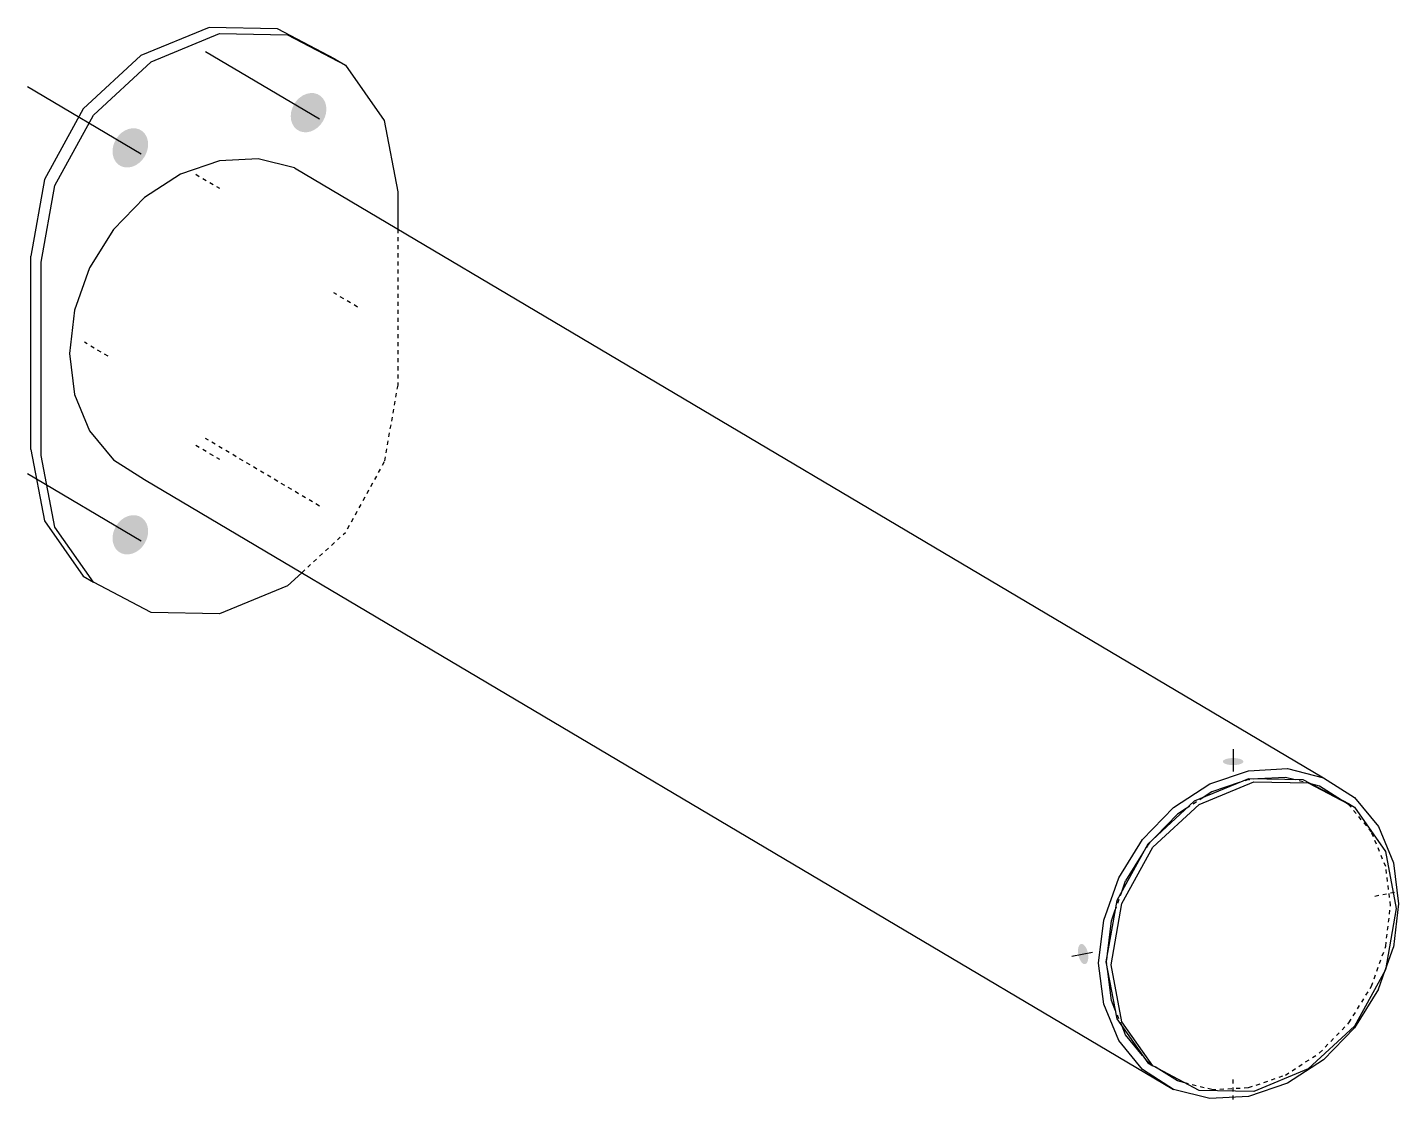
# Model space of a CAD drawing. Header units: millimetres. Extents: x -29 to 19532, y 3 to 527.
# Drawn here: x 18866 to 19532, y 7 to 527 of the extents above; entities that cross this region are included whole.
import ezdxf

# ---------------------------------------------------------------- set-up
doc = ezdxf.new("R2010")
doc.units = ezdxf.units.MM
doc.linetypes.add('DXK_LINE_DOT2', pattern=[3.9198, 1.9599, -1.9599])
doc.layers.add('STÅL', color=7, linetype='Continuous')

msp = doc.modelspace()

# ---------------------------------------------------------------- hatches: boundary and pattern name
at = {"layer": 'STÅL', "linetype": 'Continuous'}
for points in [[(18995.44, 490.17), (18996.65, 491.87), (18998.12, 493.31), (18999.77, 494.44), (19001.55, 495.19), (19003.36, 495.55), (19005.13, 495.49), (19006.78, 495.01), (19008.24, 494.15), (19009.45, 492.92), (19010.36, 491.4), (19010.92, 489.64), (19011.1, 487.72), (19010.91, 485.73), (19010.35, 483.75), (19009.45, 481.88), (19008.23, 480.18), (19006.77, 478.73), (19005.11, 477.61), (19003.34, 476.85), (19001.53, 476.5), (18999.76, 476.56), (18998.11, 477.03), (18996.64, 477.9), (18995.43, 479.12), (18994.53, 480.65), (18993.97, 482.4), (18993.78, 484.32), (18993.97, 486.31), (18994.54, 488.29)], [(18908.84, 473.07), (18910.05, 474.77), (18911.52, 476.21), (18913.17, 477.33), (18914.94, 478.09), (18916.75, 478.45), (18918.52, 478.39), (18920.18, 477.91), (18921.64, 477.05), (18922.85, 475.82), (18923.76, 474.3), (18924.31, 472.54), (18924.5, 470.62), (18924.31, 468.63), (18923.75, 466.65), (18922.84, 464.77), (18921.63, 463.08), (18920.16, 461.63), (18918.51, 460.51), (18916.74, 459.75), (18914.93, 459.4), (18913.16, 459.46), (18911.5, 459.93), (18910.04, 460.8), (18908.83, 462.02), (18907.93, 463.55), (18907.37, 465.3), (18907.18, 467.22), (18907.37, 469.21), (18907.93, 471.19)], [(18908.84, 285.13), (18910.05, 286.83), (18911.52, 288.27), (18913.17, 289.4), (18914.94, 290.15), (18916.75, 290.51), (18918.52, 290.45), (18920.18, 289.97), (18921.64, 289.11), (18922.85, 287.88), (18923.76, 286.36), (18924.31, 284.6), (18924.5, 282.69), (18924.31, 280.69), (18923.75, 278.72), (18922.84, 276.84), (18921.63, 275.14), (18920.16, 273.7), (18918.51, 272.57), (18916.74, 271.81), (18914.93, 271.46), (18913.16, 271.52), (18911.5, 271.99), (18910.04, 272.86), (18908.83, 274.08), (18907.93, 275.61), (18907.37, 277.37), (18907.18, 279.28), (18907.37, 281.27), (18907.93, 283.25)], [(19451.64, 169.11), (19450.6, 169.15), (19449.61, 169.26), (19448.7, 169.44), (19447.92, 169.68), (19447.31, 169.97), (19446.88, 170.29), (19446.67, 170.64), (19446.67, 171), (19446.88, 171.35), (19447.31, 171.68), (19447.92, 171.97), (19448.7, 172.21), (19449.61, 172.38), (19450.6, 172.5), (19451.64, 172.53), (19452.68, 172.5), (19453.67, 172.38), (19454.58, 172.21), (19455.35, 171.97), (19455.97, 171.68), (19456.39, 171.35), (19456.61, 171), (19456.61, 170.64), (19456.39, 170.29), (19455.97, 169.97), (19455.35, 169.68), (19454.58, 169.44), (19453.67, 169.26), (19452.68, 169.15)], [(19381.07, 77.81), (19381.22, 76.78), (19381.27, 75.78), (19381.2, 74.84), (19381.03, 74.02), (19380.76, 73.34), (19380.4, 72.83), (19379.97, 72.53), (19379.49, 72.43), (19378.98, 72.55), (19378.45, 72.88), (19377.94, 73.41), (19377.47, 74.11), (19377.05, 74.95), (19376.71, 75.89), (19376.46, 76.9), (19376.31, 77.93), (19376.27, 78.94), (19376.33, 79.87), (19376.5, 80.7), (19376.78, 81.38), (19377.13, 81.88), (19377.56, 82.19), (19378.04, 82.28), (19378.56, 82.16), (19379.08, 81.83), (19379.59, 81.31), (19380.06, 80.61), (19380.48, 79.77), (19380.82, 78.82)]]:
    msp.add_hatch(color=96, dxfattribs=at).paths.add_polyline_path(points)

# ---------------------------------------------------------------- linework, layer by layer
at = {"layer": 'STÅL', "color": 2, "linetype": 'Continuous'}
for p, q in [((18954.14, 527.42), (18921, 513.72)), ((18987.28, 526.81), (18954.14, 527.42)), ((19015.38, 511.99), (18987.28, 526.81)), ((18926, 510.76), (18959.14, 524.46)), ((18959.14, 524.46), (18992.28, 523.85)), ((18992.28, 523.85), (19020.38, 509.03)), ((18921, 513.72), (18892.91, 487.8)), ((18897.91, 484.84), (18926, 510.76)), ((19015.38, 511.99), (19020.38, 509.03)), ((19020.38, 509.03), (19039.15, 482.25)), ((18892.91, 487.8), (18874.13, 453.61)), ((18879.13, 450.65), (18897.91, 484.84)), ((19039.15, 482.25), (19045.74, 447.59)), ((18959.14, 462.58), (18940.28, 456.16)), ((18978, 463.61), (18959.14, 462.58)), ((18995.58, 459.18), (18978, 463.61)), ((18874.13, 453.61), (18867.54, 416.35)), ((18940.28, 456.16), (18922.7, 444.79)), ((18995.58, 459.18), (19495.58, 162.98)), ((18872.54, 413.39), (18879.13, 450.65)), ((19045.74, 447.59), (19045.74, 429.46)), ((18922.7, 444.79), (18907.61, 429.24)), ((18907.61, 429.24), (18896.03, 410.58)), ((18867.54, 322.38), (18867.54, 416.35)), ((18872.54, 319.42), (18872.54, 413.39)), ((18896.03, 410.58), (18888.75, 390.07)), ((18888.75, 390.07), (18886.27, 369.11)), ((18886.27, 369.11), (18888.75, 349.14)), ((18888.75, 349.14), (18896.03, 331.5)), ((18896.03, 331.5), (18907.61, 317.41)), ((18867.54, 322.38), (18874.13, 287.72)), ((18879.13, 284.76), (18872.54, 319.42)), ((18907.61, 317.41), (18922.7, 307.83)), ((18922.7, 307.83), (19422.7, 11.63)), ((18874.13, 287.72), (18892.91, 260.94)), ((18897.91, 257.98), (18879.13, 284.76)), ((18892.91, 260.94), (18897.91, 257.98)), ((18992.28, 256.25), (18999.12, 262.56)), ((18926, 243.16), (18897.91, 257.98)), ((18992.28, 256.25), (18959.14, 242.55)), ((18959.14, 242.55), (18926, 243.16)), ((19459.14, 166.38), (19478, 167.41)), ((19478, 167.41), (19495.58, 162.98)), ((19422.7, 148.59), (19440.28, 159.96)), ((19459.14, 162.48), (19432.63, 151.52)), ((19435.13, 150.04), (19461.64, 161)), ((19440.28, 159.96), (19459.14, 166.38)), ((19454.64, 160.62), (19441.29, 156.08)), ((19485.66, 161.99), (19459.14, 162.48)), ((19461.64, 161), (19488.16, 160.51)), ((19477, 163.13), (19463.65, 162.4)), ((19481.16, 162.08), (19477, 163.13)), ((19508.13, 150.14), (19485.66, 161.99)), ((19488.16, 160.51), (19510.63, 148.66)), ((19493.63, 158.93), (19489.46, 159.99)), ((19495.58, 162.98), (19510.67, 153.4)), ((19441.29, 156.08), (19437.12, 153.38)), ((19504.31, 152.15), (19493.63, 158.93)), ((19510.67, 153.4), (19522.25, 139.31)), ((19407.61, 133.04), (19422.7, 148.59)), ((19432.63, 151.52), (19410.15, 130.79)), ((19412.65, 129.31), (19435.13, 150.04)), ((19428.82, 148.01), (19424.65, 145.31)), ((19508.13, 150.14), (19510.63, 148.66)), ((19510.63, 148.66), (19525.65, 127.23)), ((19424.65, 145.31), (19413.97, 134.31)), ((19522.25, 139.31), (19529.54, 121.67)), ((19410.15, 130.79), (19395.13, 103.43)), ((19396.03, 114.38), (19407.61, 133.04)), ((19397.63, 101.95), (19412.65, 129.31)), ((19525.65, 127.23), (19530.92, 99.51)), ((19407.6, 126.14), (19399.4, 112.93)), ((19529.54, 121.67), (19532.02, 101.7)), ((19388.75, 93.87), (19396.03, 114.38)), ((19397.68, 108.07), (19399.4, 112.93)), ((19395.13, 103.43), (19389.86, 73.62)), ((19392.36, 72.14), (19397.63, 101.95)), ((19532.02, 101.7), (19529.54, 80.74)), ((19386.27, 72.91), (19388.75, 93.87)), ((19390.76, 78.69), (19392.51, 93.52)), ((19392.51, 93.52), (19394.24, 98.39)), ((19530.92, 99.51), (19525.65, 69.7)), ((19525.69, 69.9), (19529.54, 80.74)), ((19389.86, 73.62), (19395.13, 45.9)), ((19388.75, 52.94), (19386.27, 72.91)), ((19392.51, 54.78), (19390.76, 68.91)), ((19397.63, 44.42), (19392.36, 72.14)), ((19525.65, 69.7), (19510.63, 42.34)), ((19522.25, 60.23), (19525.55, 69.51)), ((19522.25, 60.23), (19510.67, 41.57)), ((19394.24, 50.59), (19392.51, 54.78)), ((19396.03, 35.31), (19388.75, 52.94)), ((19395.13, 45.9), (19410.15, 24.47)), ((19412.65, 22.99), (19397.63, 44.42)), ((19399.4, 38.09), (19397.68, 42.27)), ((19510.63, 42.34), (19488.16, 21.61)), ((19510.67, 41.57), (19495.58, 26.02)), ((19407.61, 21.22), (19396.03, 35.31)), ((19407.6, 28.12), (19399.4, 38.09)), ((19422.7, 11.63), (19407.61, 21.22)), ((19410.15, 24.47), (19412.65, 22.99)), ((19435.13, 11.14), (19412.65, 22.99)), ((19424.65, 15.68), (19415.48, 21.5)), ((19488.16, 21.61), (19461.64, 10.65)), ((19495.58, 26.02), (19478, 14.65)), ((19428.23, 14.77), (19424.65, 15.68)), ((19478, 14.65), (19459.14, 8.23)), ((19440.28, 7.2), (19422.7, 11.63)), ((19461.64, 10.65), (19435.13, 11.14)), ((19459.14, 8.23), (19440.28, 7.2))]:
    msp.add_line(p, q, dxfattribs=at)
at = {"layer": 'STÅL', "color": 96, "linetype": 'Continuous'}
for p, q in [((19007.72, 482.9), (18952.44, 515.64)), ((18921.12, 465.79), (18865.84, 498.54)), ((18921.12, 277.86), (18865.84, 310.6)), ((19451.64, 176.84), (19451.64, 165.98)), ((19373.22, 76.26), (19383.23, 78.24))]:
    msp.add_line(p, q, dxfattribs=at)
at = {"layer": 'STÅL', "color": 96, "linetype": 'DXK_LINE_DOT2'}
for p, q in [((18947.64, 456.09), (18959.14, 449.28)), ((19026.26, 391.62), (19014.76, 398.44)), ((18905.02, 367.68), (18893.52, 374.49)), ((19007.72, 294.96), (18952.44, 327.7)), ((18947.64, 324.54), (18959.14, 317.72)), ((19530.06, 107.24), (19520.05, 105.26)), ((19451.64, 6.66), (19451.64, 17.52))]:
    msp.add_line(p, q, dxfattribs=at)
at = {"layer": 'STÅL', "color": 7, "linetype": 'DXK_LINE_DOT2'}
for p, q in [((19045.74, 429.46), (19045.74, 353.62)), ((19045.74, 353.62), (19039.15, 316.36)), ((19039.15, 316.36), (19020.38, 282.16)), ((18999.12, 262.56), (19020.38, 282.16)), ((19459.14, 162.15), (19454.64, 160.62)), ((19459.14, 162.15), (19459.65, 162.18)), ((19463.65, 162.4), (19459.65, 162.18)), ((19489.46, 159.99), (19481.16, 162.08)), ((19437.12, 153.38), (19428.82, 148.01)), ((19507.92, 149.86), (19504.31, 152.15)), ((19518.88, 136.52), (19507.92, 149.86)), ((19413.97, 134.31), (19410.37, 130.6)), ((19525.77, 119.83), (19518.88, 136.52)), ((19410.37, 130.6), (19407.6, 126.14)), ((19528.12, 100.93), (19525.77, 119.83)), ((19394.24, 98.39), (19397.68, 108.07)), ((19525.77, 81.09), (19528.12, 100.93)), ((19518.88, 61.68), (19525.77, 81.09)), ((19390.16, 73.68), (19390.76, 78.69)), ((19390.76, 68.91), (19390.16, 73.68)), ((19525.55, 69.51), (19525.62, 69.71)), ((19525.62, 69.71), (19525.69, 69.9)), ((19507.92, 44.01), (19518.88, 61.68)), ((19397.68, 42.27), (19394.24, 50.59)), ((19493.63, 29.3), (19507.92, 44.01)), ((19410.37, 24.75), (19407.6, 28.12)), ((19477, 18.53), (19493.63, 29.3)), ((19415.48, 21.5), (19410.37, 24.75)), ((19441.29, 11.48), (19428.23, 14.77)), ((19459.14, 12.46), (19477, 18.53)), ((19441.29, 11.48), (19459.14, 12.46))]:
    msp.add_line(p, q, dxfattribs=at)

doc.saveas('drawing.dxf')
